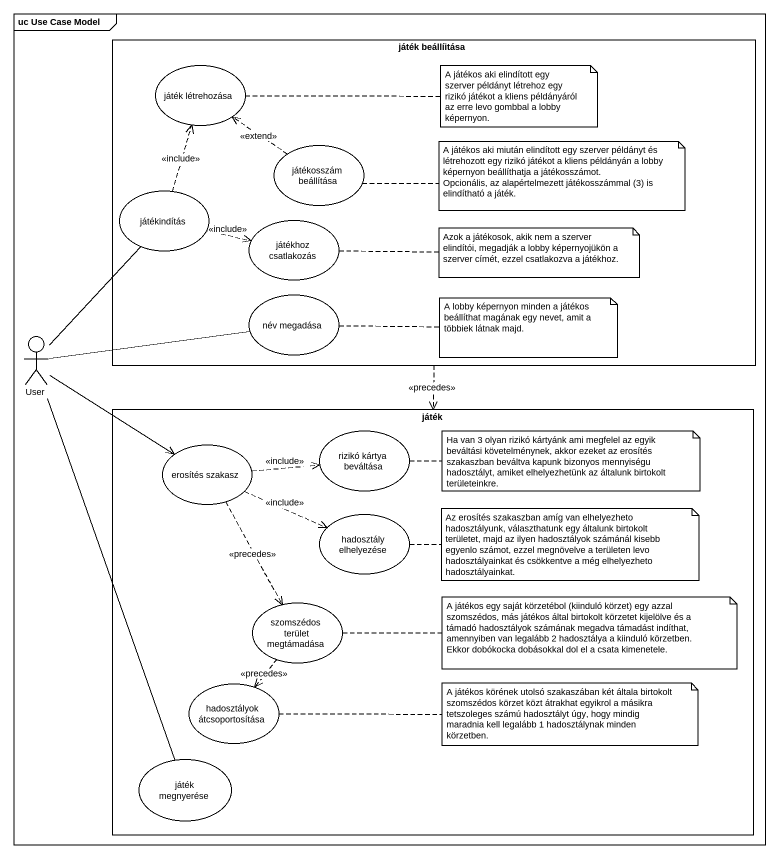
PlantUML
@startuml
mainframe uc Use Case Model
rectangle "játék beállíitása" as játék_beállíitása {
  usecase "játék létrehozása" as játék_létrehozása
  usecase "játékosszám beállítása" as játékosszám_beállítása
  usecase játékindítás
  usecase "játékhoz csatlakozás" as játékhoz_csatlakozás
  usecase "név megadása" as név_megadása
}
actor User
rectangle játék {
  usecase "erosítés szakasz" as erosítés_szakasz
  usecase "rizikó kártya beváltása" as rizikó_kártya_beváltása
  usecase "hadosztály elhelyezése" as hadosztály_elhelyezése
  usecase "szomszédos terület megtámadása" as szomszédos_terület
  usecase "hadosztályok átcsoportosítása" as hadosztályok
  usecase "játék megnyerése" as játék_megnyerése
}
játék_beállíitása ..> játék : <<precedes>>
játékosszám_beállítása .up.> játék_létrehozása : <<extend>>
játékindítás .up.> játék_létrehozása : <<include>>
játékindítás .right.> játékhoz_csatlakozás : <<include>>
User -up- játékindítás
User -right- név_megadása
User -right-> erosítés_szakasz
User -- játék_megnyerése
erosítés_szakasz .right.> rizikó_kártya_beváltása : <<include>>
erosítés_szakasz .right.> hadosztály_elhelyezése : <<include>>
erosítés_szakasz ..> szomszédos_terület : <<precedes>>
szomszédos_terület ..> hadosztályok : <<precedes>>
note right of játék_létrehozása : A játékos aki elindított egy szerver példányt létrehoz egy rizikó játékot a kliens példányáról az erre levo gombbal a lobby képernyon.
note right of játékosszám_beállítása
  A játékos aki miután elindított egy szerver példányt és létrehozott egy rizikó játékot a kliens példányán a lobby képernyon beállíthatja a játékosszámot.
  Opcionális, az alapértelmezett játékosszámmal (3) is elindítható a játék.
end note
note right of játékhoz_csatlakozás : Azok a játékosok, akik nem a szerver elindítói, megadják a lobby képernyojükön a szerver címét, ezzel csatlakozva a játékhoz.
note right of név_megadása : A lobby képernyon minden a játékos beállíthat magának egy nevet, amit a többiek látnak majd.
note right of rizikó_kártya_beváltása : Ha van 3 olyan rizikó kártyánk ami megfelel az egyik beváltási követelménynek, akkor ezeket az erosítés szakaszban beváltva kapunk bizonyos mennyiségu hadosztályt, amiket elhelyezhetünk az általunk birtokolt területeinkre.
note right of hadosztály_elhelyezése : Az erosítés szakaszban amíg van elhelyezheto hadosztályunk, választhatunk egy általunk birtokolt területet, majd az ilyen hadosztályok számánál kisebb egyenlo számot, ezzel megnövelve a területen levo hadosztályainkat és csökkentve a még elhelyezheto hadosztályainkat.
note right of szomszédos_terület
  A játékos egy saját körzetébol (kiinduló körzet) egy azzal szomszédos, más játékos által birtokolt körzetet kijelölve és a támadó hadosztályok számának megadva támadást indíthat, amennyiben van legalább 2 hadosztálya a kiinduló körzetben.
  Ekkor dobókocka dobásokkal dol el a csata kimenetele.
end note
note right of hadosztályok : A játékos körének utolsó szakaszában két általa birtokolt szomszédos körzet közt átrakhat egyikrol a másikra tetszoleges számú hadosztályt úgy, hogy mindig maradnia kell legalább 1 hadosztálynak minden körzetben.
@enduml
